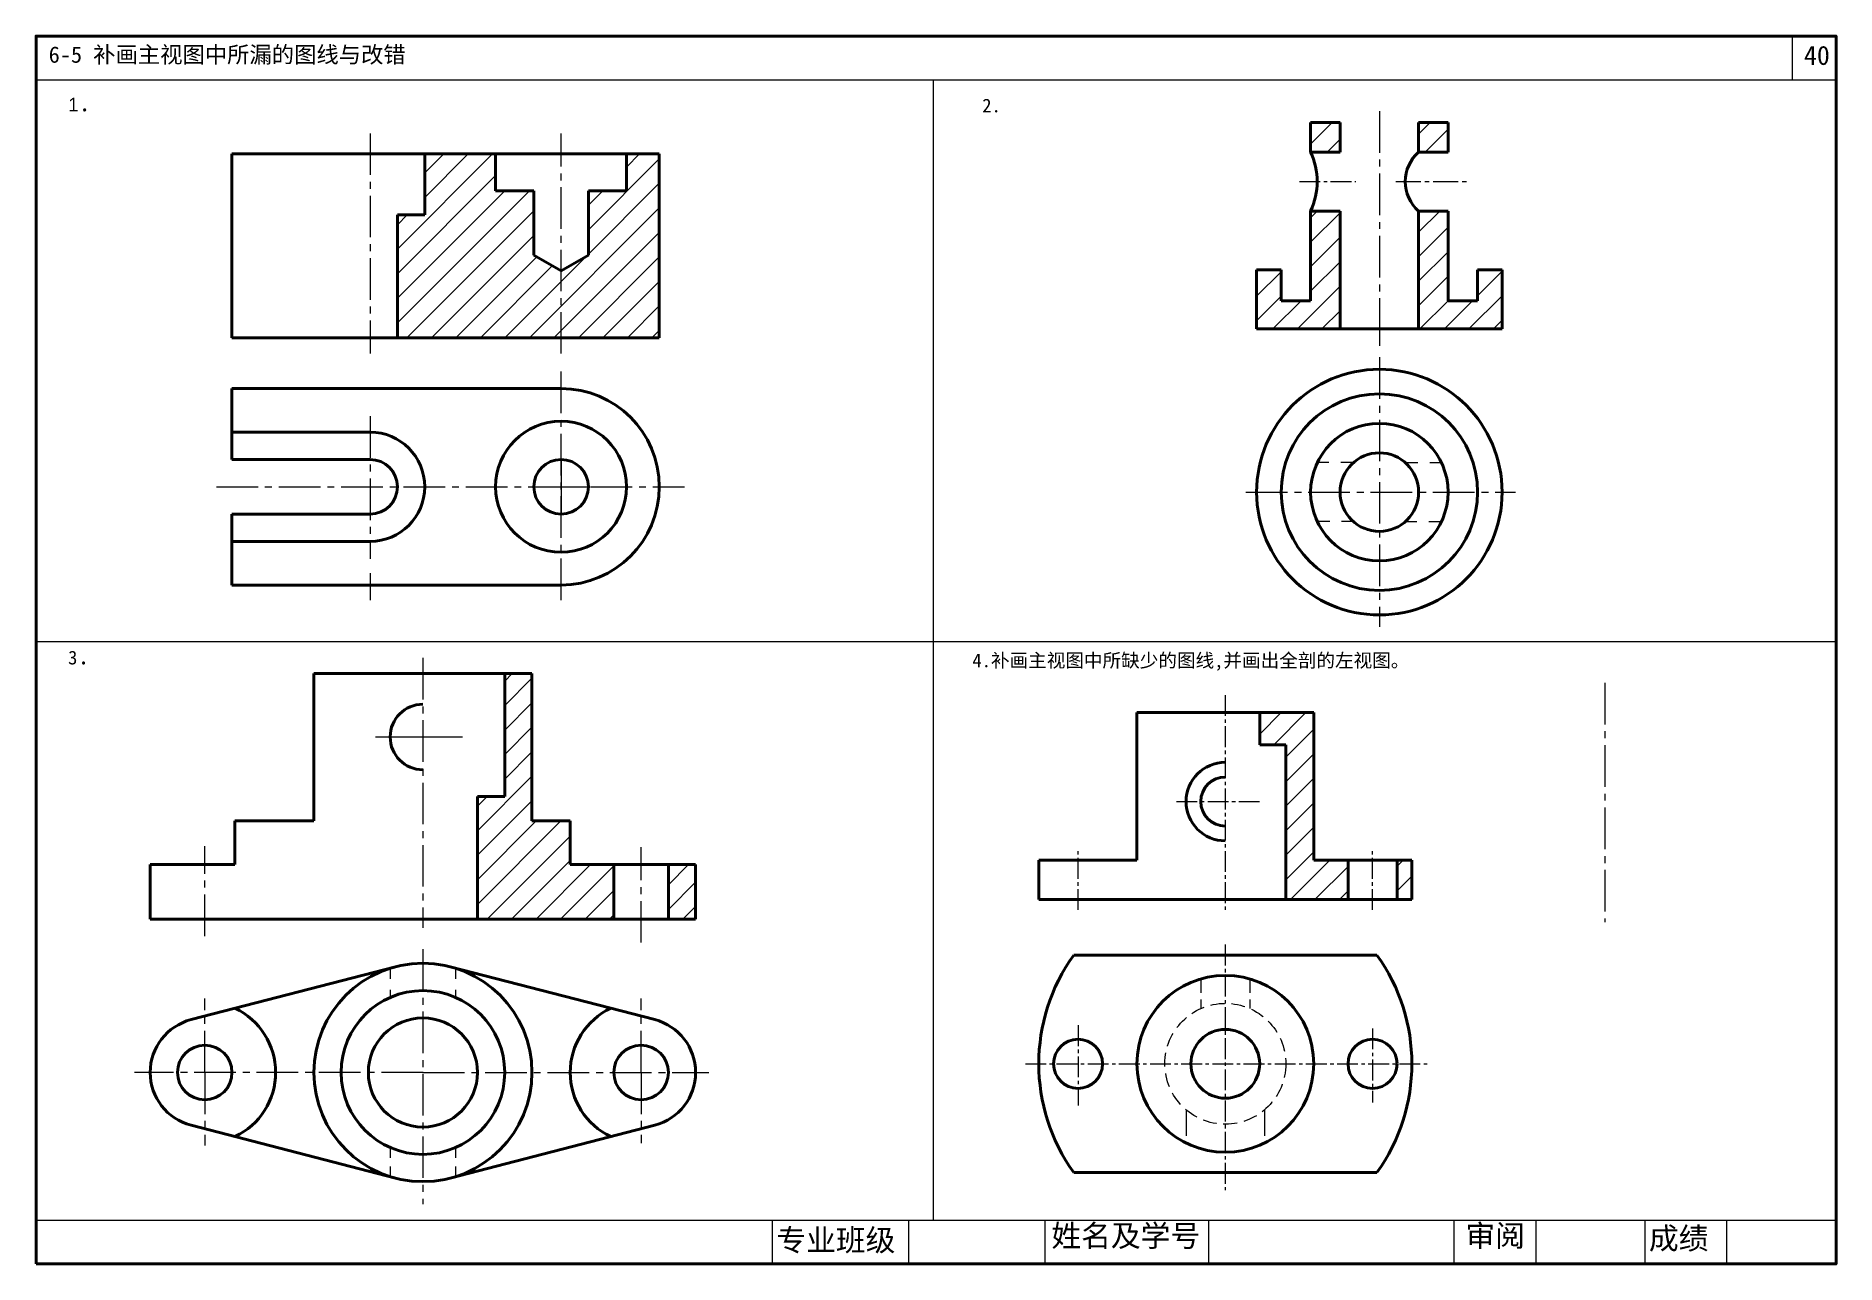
# Model space of a CAD drawing. Header units: millimetres. Extents: x 20 to 350, y 41 to 266.
import ezdxf

# ---------------------------------------------------------------- set-up
doc = ezdxf.new("R2010")
doc.units = ezdxf.units.MM
doc.header["$LTSCALE"] = 0.4
for name, pattern in [('ACAD_ISO02W100', [15, 12, -3]), ('CENTER2', [28.575, 19.05, -3.175, 3.175, -3.175]), ('DASHED2', [9.525, 6.35, -3.175])]:
    doc.linetypes.add(name, pattern=pattern)
doc.layers.get('0').update_dxf_attribs({"lineweight": 40})
for name, color, linetype, lineweight in [('Layer3', 7, 'ACAD_ISO02W100', 15), ('中心线', 7, 'CENTER2', 15), ('剖面线', 7, 'Continuous', 13), ('图层1', 7, 'CENTER2', 15), ('图层2', 7, 'DASHED2', 15), ('图层3', 7, 'Continuous', 15), ('细线', 7, 'Continuous', 15)]:
    doc.layers.add(name, color=color, linetype=linetype, lineweight=lineweight)
doc.styles.get("Standard").update_dxf_attribs({"font": 'SimSun.ttf', "height": 2.5})
doc.styles.add('style1', font='SIMFANG.TTF', dxfattribs={"height": 4})

msp = doc.modelspace()

# ---------------------------------------------------------------- hatches: boundary and pattern name
at = {"layer": '剖面线'}
h = msp.add_hatch(dxfattribs=at)
h.set_pattern_fill('ANSI31', color=256, style=0)
h.set_pattern_definition([(45, (-22.6694, 10.7395), (-2.245064, 2.245064), [])])
h.paths.add_polyline_path([(116.15, 223.36), (116.15, 211.1), (134.15, 211.1), (134.15, 244.78), (128.15, 244.78), (128.15, 238.04), (121.15, 238.04), (121.15, 226.24)])
h.paths.add_polyline_path([(116.15, 211.1), (116.15, 223.36), (111.15, 226.24), (111.15, 238.04), (104.15, 238.04), (104.15, 244.78), (91.15, 244.78), (91.15, 233.6), (86.15, 233.6), (86.15, 211.1)])
h.paths.add_polyline_path([(110.82, 122.56), (110.82, 145.76), (110.82, 149.56), (105.82, 149.56), (105.82, 127.02), (100.82, 127.02), (100.82, 104.56), (125.82, 104.56), (125.82, 114.56), (117.82, 114.56), (117.82, 122.56)])
h.paths.add_polyline_path([(140.82, 114.56), (135.82, 114.56), (135.82, 104.56), (140.82, 104.56)])
h.paths.add_polyline_path([(254.13, 142.41), (244.23, 142.41), (244.23, 136.52), (249.01, 136.52), (249.01, 108.17), (260.43, 108.17), (260.43, 115.37), (254.13, 115.37), (254.13, 115.41)])
h.paths.add_polyline_path([(272.13, 108.17), (272.13, 115.37), (269.43, 115.37), (269.43, 108.17)])
h.paths.add_polyline_path([(253.57, 217.88), (248.17, 217.88), (248.17, 223.52), (243.67, 223.52), (243.67, 212.72), (258.97, 212.72), (258.97, 234.32), (253.57, 234.32), (253.57, 223.52)])
h.paths.add_polyline_path([(278.77, 234.32), (273.37, 234.32), (273.37, 212.72), (288.67, 212.72), (288.67, 223.52), (284.17, 223.52), (284.17, 217.88), (278.77, 217.88)])
h.paths.add_polyline_path([(278.77, 250.52), (273.37, 250.52), (273.37, 245.12), (278.77, 245.12)])
h.paths.add_polyline_path([(258.97, 250.52), (253.57, 250.52), (253.57, 245.12), (258.97, 245.12)])

# ---------------------------------------------------------------- linework, layer by layer
for p, q in [((253.57, 245.12), (253.57, 250.52)), ((253.57, 250.52), (253.57, 245.12)), ((253.57, 245.12), (253.57, 250.52)), ((258.97, 250.52), (253.57, 250.52)), ((253.57, 250.52), (258.97, 250.52)), ((258.97, 245.12), (258.97, 250.52)), ((273.37, 245.12), (273.37, 250.52)), ((273.37, 250.52), (278.77, 250.52)), ((278.77, 250.52), (273.37, 250.52)), ((278.77, 245.12), (278.77, 250.52)), ((278.77, 245.12), (278.77, 250.52)), ((278.77, 250.52), (278.77, 245.12)), ((134.15, 244.78), (55.8, 244.78)), ((55.8, 211.1), (55.8, 244.78)), ((91.15, 233.6), (91.15, 244.78)), ((104.15, 238.04), (104.15, 244.78)), ((128.15, 238.04), (128.15, 244.78)), ((134.15, 211.1), (134.15, 244.78)), ((253.57, 245.12), (258.97, 245.12)), ((278.77, 245.12), (273.37, 245.12)), ((104.15, 238.04), (111.15, 238.04)), ((111.15, 226.24), (111.15, 238.04)), ((121.15, 238.04), (128.15, 238.04)), ((121.15, 226.24), (121.15, 238.04)), ((253.57, 234.32), (258.97, 234.32)), ((253.57, 223.52), (253.57, 234.32)), ((253.57, 217.88), (253.57, 234.32)), ((258.97, 212.72), (258.97, 234.32)), ((273.37, 212.72), (273.37, 234.32)), ((273.37, 234.32), (278.77, 234.32)), ((278.77, 217.88), (278.77, 234.32)), ((278.77, 223.52), (278.77, 234.32)), ((86.15, 233.6), (91.15, 233.6)), ((86.15, 211.1), (86.15, 233.6)), ((111.15, 226.24), (116.15, 223.36)), ((116.15, 223.36), (121.15, 226.24)), ((243.67, 212.72), (243.67, 223.52)), ((243.67, 223.52), (248.17, 223.52)), ((248.17, 217.88), (248.17, 223.52)), ((284.17, 217.88), (284.17, 223.52)), ((288.67, 223.52), (284.17, 223.52)), ((288.67, 212.72), (288.67, 223.52)), ((253.57, 217.88), (248.17, 217.88)), ((278.77, 217.88), (284.17, 217.88)), ((288.67, 212.72), (243.67, 212.72)), ((243.67, 212.72), (288.67, 212.72)), ((55.8, 211.1), (134.15, 211.1)), ((116.15, 201.8), (55.8, 201.8)), ((55.8, 193.8), (55.8, 201.8)), ((81.15, 193.8), (55.8, 193.8)), ((55.8, 193.8), (55.8, 188.8)), ((81.15, 188.8), (55.8, 188.8)), ((81.15, 178.8), (55.8, 178.8)), ((55.8, 178.8), (55.8, 173.8)), ((81.15, 173.8), (55.8, 173.8)), ((55.8, 173.8), (55.8, 165.8)), ((116.15, 165.8), (55.8, 165.8)), ((110.82, 149.56), (70.82, 149.56)), ((70.82, 122.56), (70.82, 149.56)), ((105.82, 127.02), (105.82, 149.56)), ((110.82, 122.56), (110.82, 149.56)), ((110.82, 122.56), (110.82, 145.76)), ((254.13, 142.41), (221.73, 142.41)), ((221.73, 115.37), (221.73, 142.41)), ((244.23, 136.52), (244.23, 142.41)), ((254.13, 115.41), (254.13, 142.41)), ((244.23, 136.52), (249.01, 136.52)), ((249.01, 108.17), (249.01, 136.52)), ((100.82, 104.56), (100.82, 127.02)), ((100.82, 127.02), (105.82, 127.02)), ((56.36, 122.56), (70.82, 122.56)), ((56.36, 114.56), (56.36, 122.56)), ((117.82, 122.56), (110.82, 122.56)), ((117.82, 114.56), (117.82, 122.56)), ((40.82, 114.56), (56.36, 114.56)), ((40.82, 104.56), (40.82, 114.56)), ((140.82, 114.56), (117.82, 114.56)), ((125.82, 104.56), (125.82, 114.56)), ((135.82, 104.56), (135.82, 114.56)), ((140.82, 104.56), (140.82, 114.56)), ((203.73, 108.17), (203.73, 115.37)), ((221.73, 115.37), (203.73, 115.37)), ((254.13, 115.37), (254.13, 115.41)), ((254.13, 115.37), (272.13, 115.37)), ((260.43, 108.17), (260.43, 115.37)), ((269.43, 108.17), (269.43, 115.37)), ((272.13, 108.17), (272.13, 115.37)), ((203.73, 108.17), (272.13, 108.17)), ((133.37, 104.56), (40.82, 104.56)), ((48.27, 104.56), (140.82, 104.56)), ((48.32, 86.16), (85.82, 95.85)), ((133.32, 86.16), (95.82, 95.85)), ((210.13, 98), (265.72, 98)), ((48.32, 66.8), (85.82, 57.12)), ((133.32, 66.8), (95.82, 57.12)), ((210.13, 58.15), (265.72, 58.15))]:
    msp.add_line(p, q)
msp.add_lwpolyline([(19.89, 41.39), (349.89, 41.39), (349.89, 266.39), (19.89, 266.39)], close=True)
for centre, radius in [((266.17, 182.82), 22.5), ((266.17, 182.82), 18), ((116.15, 183.8), 12), ((266.17, 182.82), 12.6), ((116.15, 183.8), 5), ((266.17, 182.82), 7.2), ((266.17, 182.82), 7.2), ((90.82, 76.48), 20), ((237.93, 78.07), 16.2), ((90.82, 76.48), 15), ((90.82, 76.48), 10), ((210.93, 78.07), 4.5), ((237.93, 78.07), 6.3), ((264.93, 78.07), 4.5), ((50.82, 76.48), 5), ((130.82, 76.48), 5)]:
    msp.add_circle(centre, radius)
for centre, radius, start, end in [((242.18, 239.72), 12.6, 334.6231, 25.3769), ((278.13, 239.72), 7.2, 131.4096, 228.5904), ((116.15, 183.8), 18, 270, 90), ((81.15, 183.8), 10, 270, 90), ((81.15, 183.8), 5, 270, 90), ((90.82, 137.96), 6, 90, 270), ((237.93, 126.12), 7.2, 90, 270), ((237.93, 126.12), 4.5, 90, 270), ((237.93, 78.07), 34.2, 144.3616, 215.6384), ((237.93, 78.07), 34.2, 324.3616, 35.6384), ((50.82, 76.48), 10, 104.4775, 255.5225), ((50.82, 76.48), 13, 295.2376, 64.7624), ((130.82, 76.48), 13, 115.2376, 244.7624), ((130.82, 76.48), 10, 284.4775, 75.5225)]:
    msp.add_arc(centre, radius, start, end)
at = {"layer": 'Layer3'}
for p, q in [((230.73, 69.65), (230.73, 63.56)), ((245.13, 69.65), (245.13, 63.56))]:
    msp.add_line(p, q, dxfattribs=at)
at = {"layer": '中心线'}
for p, q in [((266.17, 252.63), (266.17, 212.05)), ((266.17, 212.05), (266.17, 209.65)), ((266.17, 207.52), (266.17, 158.13)), ((241.71, 182.82), (291.1, 182.82))]:
    msp.add_line(p, q, dxfattribs=at)
at = {"layer": '中心线', "ltscale": 0.5}
msp.add_line((251.52, 239.72), (261.84, 239.72), dxfattribs=at)
at = {"layer": '中心线', "ltscale": 0.6}
msp.add_line((269.19, 239.72), (282.18, 239.72), dxfattribs=at)
at = {"layer": '图层1'}
for p, q in [((81.15, 248.56), (81.15, 208.19)), ((116.15, 245.74), (116.15, 248.56)), ((116.15, 208.19), (116.15, 245.74)), ((116.15, 163.01), (116.15, 205.18)), ((81.15, 196.75), (81.15, 170.6)), ((52.98, 183.8), (138.78, 183.8)), ((81.15, 167.94), (81.15, 163.01)), ((90.82, 152.44), (90.82, 102.99)), ((307.5, 147.88), (307.5, 104.02)), ((50.82, 115.52), (50.82, 117.95)), ((50.82, 101.47), (50.82, 115.52)), ((130.82, 115.52), (130.82, 117.79)), ((130.82, 100.28), (130.82, 115.52)), ((90.82, 99.06), (90.82, 52.37)), ((50.82, 76.48), (50.82, 90.05)), ((130.82, 76.48), (130.82, 90.05)), ((90.82, 76.48), (37.97, 76.48)), ((50.82, 76.48), (50.82, 63.09)), ((90.82, 76.48), (143.22, 76.48)), ((130.82, 76.48), (130.82, 63.55))]:
    msp.add_line(p, q, dxfattribs=at)
at = {"layer": '图层1', "ltscale": 0.5}
for p, q in [((237.89, 145.63), (237.89, 106.27)), ((228.98, 126.12), (244.25, 126.12)), ((210.93, 106.26), (210.93, 117.55)), ((264.93, 106.26), (264.93, 117.55)), ((237.89, 99.9), (237.89, 54.94)), ((210.93, 85.12), (210.93, 70.44)), ((264.93, 84.55), (264.93, 71)), ((201.28, 78.07), (275.06, 78.07))]:
    msp.add_line(p, q, dxfattribs=at)
at = {"layer": '图层1'}
for p in [(50.82, 76.48), (90.82, 76.48), (130.82, 76.48)]:
    msp.add_point(p, dxfattribs=at)
at = {"layer": '图层2'}
for p, q in [((256.93, 188.22), (254.78, 188.22)), ((261.4, 188.22), (259.09, 188.22)), ((270.93, 188.22), (273.24, 188.22)), ((275.41, 188.22), (277.55, 188.22)), ((257.09, 177.42), (254.78, 177.42)), ((261.4, 177.42), (259.26, 177.42)), ((270.93, 177.42), (273.07, 177.42)), ((275.24, 177.42), (277.55, 177.42)), ((84.82, 95.56), (84.82, 93.65)), ((96.82, 95.56), (96.82, 93.65)), ((233.43, 93.64), (233.43, 88.2)), ((242.43, 93.64), (242.43, 88.2)), ((84.82, 91.6), (84.82, 90.23)), ((96.82, 91.6), (96.82, 90.23)), ((233.43, 88.35), (233.43, 88.2)), ((84.82, 62.73), (84.82, 60.86)), ((96.82, 62.73), (96.82, 60.86)), ((84.82, 59.23), (84.82, 57.4)), ((96.82, 59.23), (96.82, 57.4))]:
    msp.add_line(p, q, dxfattribs=at)
msp.add_circle((237.93, 78.07), 11.08, dxfattribs=at)
at = {"layer": '图层3'}
for p, q in [((184.43, 49.39), (184.43, 258.39)), ((349.89, 155.39), (19.89, 155.39))]:
    msp.add_line(p, q, dxfattribs=at)
at = {"layer": '细线'}
for p, q in [((341.89, 258.39), (341.89, 266.39)), ((19.89, 258.39), (349.89, 258.39)), ((116.15, 188.8), (116.15, 178.8)), ((111.15, 183.8), (121.15, 183.8)), ((82.16, 137.96), (98.11, 137.96)), ((19.89, 49.39), (349.89, 49.39)), ((154.89, 41.39), (154.89, 49.39)), ((179.89, 41.39), (179.89, 49.39)), ((204.89, 41.39), (204.89, 49.39)), ((234.89, 41.39), (234.89, 49.39)), ((279.89, 41.39), (279.89, 49.39)), ((294.89, 41.39), (294.89, 49.39)), ((314.89, 41.39), (314.89, 49.39)), ((329.89, 41.39), (329.89, 49.39))]:
    msp.add_line(p, q, dxfattribs=at)

# ---------------------------------------------------------------- texts
at = {"char_height": 2.5, "attachment_point": 1}
for s, insert, width in [('2.', (193.37, 254.91), 10.715), ('3{\\H1.333x;.}', (25.77, 154.58), 13.0032)]:
    msp.add_mtext(s, dxfattribs=dict(at, insert=insert, width=width))
at = {"layer": '图层1', "color": 0, "linetype": 'ByBlock', "insert": (25.81, 255.92), "char_height": 2.5, "width": 7.2105, "attachment_point": 1}
msp.add_mtext('{\\f??|b0|i0|c0|p2;1\\f宋体|b0|i0|c134|p2;\\H1.333x;.}', dxfattribs=at)
at = {"layer": '图层1', "color": 0, "linetype": 'Continuous', "insert": (191.56, 153.23), "char_height": 2.5, "width": 180.6047, "attachment_point": 1}
msp.add_mtext('4{\\f宋体|b0|i0|c0|p2;.}补画主视图中所缺少的图线,并画出全剖的左视图。', dxfattribs=at)
at = {"layer": '细线', "attachment_point": 1}
for s, insert, char_height, width in [('{\\fSimHei|b0|i0|c134|p2;6-5 补画主视图中所漏的图线与改错}', (22.21, 264.49), 3, 76.6468), ('40', (344, 264.6), 3.5, 7.4695)]:
    msp.add_mtext(s, dxfattribs=dict(at, insert=insert, char_height=char_height, width=width))
at = {"layer": '细线', "char_height": 4, "attachment_point": 1, "style": 'style1'}
for s, insert, width in [('专业班级', (155.62, 47.77), 23.3701), ('姓名及学号', (206.05, 48.57), 29.8443), ('审阅', (281.95, 48.57), 13.7378), ('成绩', (315.59, 48.1), 13.2641)]:
    msp.add_mtext(s, dxfattribs=dict(at, insert=insert, width=width))

doc.saveas('drawing.dxf')
